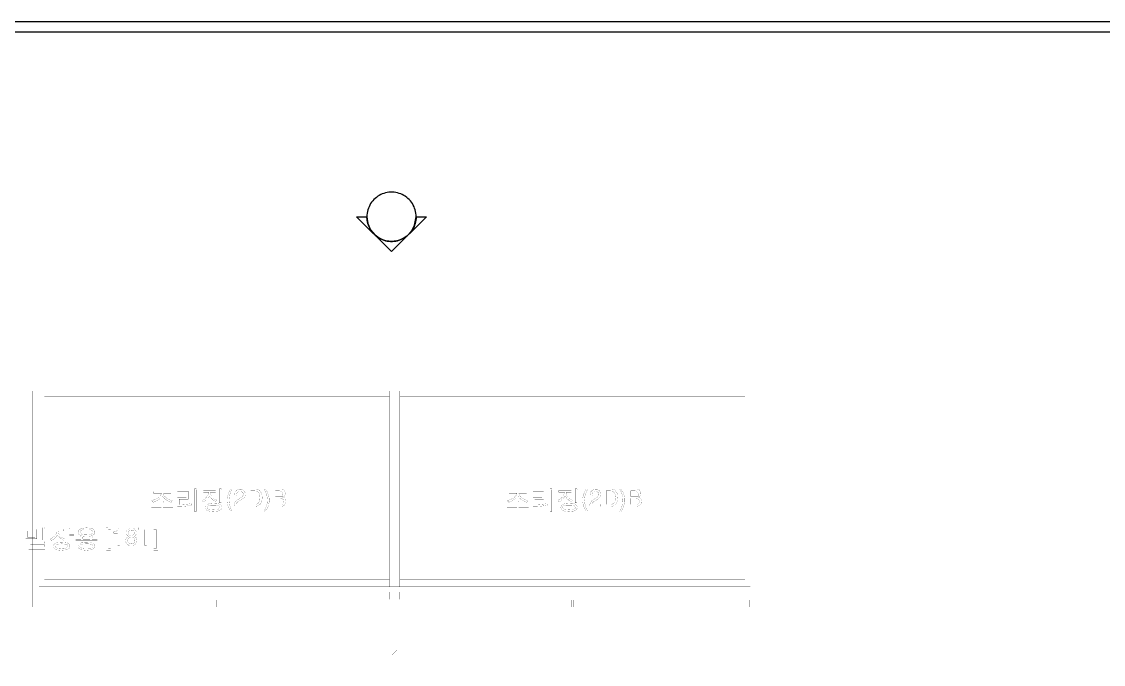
# Model space of a CAD drawing. Extents: x 0 to 840, y 0 to 273.
# Drawn here: x 60.8 to 182.4, y 140 to 212.3 of the extents above; entities that cross this region are included whole.
import ezdxf

# ---------------------------------------------------------------- set-up
doc = ezdxf.new("R2010")
doc.units = 0
for name, color, linetype in [('DS-定制柜体', 7, 'CONTINUOUS'), ('SH-尺寸标注', 7, 'CONTINUOUS'), ('SH-文字标注', 7, 'CONTINUOUS'), ('SH-符号标注', 7, 'CONTINUOUS'), ('图框', 7, 'CONTINUOUS')]:
    doc.layers.add(name, color=color, linetype=linetype)

msp = doc.modelspace()

# ---------------------------------------------------------------- linework, layer by layer
at = {"layer": 'DS-定制柜体', "color": 7, "const_width": 0.0144}
for points in [[(62.75, 170.75), (62.04, 170.75)], [(62.04, 170.75), (62.04, 146.46)], [(63.33, 170.75), (62.75, 170.75)], [(62.75, 146.46), (62.75, 170.75)], [(102.15, 170.75), (63.33, 170.75)], [(63.33, 148.74), (63.33, 170.75)], [(102.15, 170.71), (63.33, 170.71)], [(102.15, 170.75), (102.15, 148.74)], [(102.73, 170.75), (102.15, 170.75)], [(103.32, 170.75), (102.73, 170.75)], [(102.73, 148.74), (102.73, 170.75)], [(142.13, 170.75), (103.32, 170.75)], [(103.32, 148.74), (103.32, 170.75)], [(142.13, 170.71), (103.32, 170.71)], [(142.13, 170.75), (142.13, 148.74)], [(142.72, 170.75), (142.13, 170.75)], [(142.72, 148.74), (142.72, 170.75)], [(102.15, 170.12), (63.33, 170.12)], [(63.33, 170.12), (63.33, 169.96)], [(63.33, 169.96), (102.15, 169.96)], [(142.13, 170.12), (103.32, 170.12)], [(103.32, 169.96), (142.13, 169.96)], [(102.73, 148.74), (62.75, 148.74)], [(102.15, 149.52), (63.33, 149.52)], [(82.35, 149.52), (82.35, 149.52)], [(83.13, 149.52), (83.13, 149.52)], [(102.15, 148.74), (102.73, 148.74)], [(102.73, 147.33), (102.73, 148.74)], [(142.72, 148.74), (102.73, 148.74)], [(102.73, 148.74), (102.73, 148.15)], [(102.73, 148.74), (103.32, 148.74)], [(142.13, 149.52), (103.32, 149.52)], [(122.34, 149.52), (122.34, 149.52)], [(123.12, 149.52), (123.12, 149.52)], [(142.13, 148.74), (142.72, 148.74)], [(142.72, 147.33), (142.72, 148.74)], [(142.72, 148.15), (142.72, 148.74)], [(62.75, 148.15), (102.73, 148.15)], [(62.75, 147.33), (63.33, 147.33)], [(82.66, 147.25), (62.82, 147.25)], [(62.82, 147.25), (62.82, 146.46)], [(63.33, 148.15), (63.33, 147.33)], [(63.33, 147.33), (102.15, 147.33)], [(82.35, 147.33), (82.35, 147.33)], [(82.66, 146.46), (82.66, 147.25)], [(102.65, 147.25), (82.82, 147.25)], [(82.82, 147.25), (82.82, 146.46)], [(83.13, 147.33), (83.13, 147.33)], [(102.15, 148.15), (102.15, 147.33)], [(102.15, 147.33), (102.73, 147.33)], [(102.65, 146.46), (102.65, 147.25)], [(102.73, 148.15), (142.72, 148.15)], [(102.73, 147.33), (103.32, 147.33)], [(122.65, 147.25), (102.81, 147.25)], [(102.81, 147.25), (102.81, 146.46)], [(103.32, 147.33), (103.32, 148.15)], [(103.32, 147.33), (142.13, 147.33)], [(122.34, 147.33), (122.34, 147.33)], [(122.65, 146.46), (122.65, 147.25)], [(142.64, 147.25), (122.81, 147.25)], [(122.81, 147.25), (122.81, 146.46)], [(123.12, 147.33), (123.12, 147.33)], [(142.13, 148.15), (142.13, 147.33)], [(142.13, 147.33), (142.72, 147.33)], [(142.64, 146.46), (142.64, 147.25)], [(62.04, 146.46), (62.75, 146.46)], [(62.82, 146.46), (82.66, 146.46)], [(82.82, 146.46), (102.65, 146.46)], [(102.81, 146.46), (122.65, 146.46)], [(122.81, 146.46), (142.64, 146.46)]]:
    msp.add_lwpolyline(points, dxfattribs=at)
at = {"layer": 'SH-尺寸标注', "color": 7}
for points, const_width in [([(61.33, 178.1), (60.85, 178.1), (60.85, 178.29), (60.85, 178.29), (61.03, 178.32), (61.17, 178.36), (61.25, 178.4), (61.25, 178.4), (61.32, 178.47), (61.37, 178.57), (61.42, 178.72), (61.6, 178.72), (61.6, 176.55), (61.33, 176.55), (61.33, 178.1)], 0.00000000153), ([(63.44, 177.69), (63.44, 177.69), (63.65, 177.55), (63.77, 177.37), (63.82, 177.15), (63.82, 177.15), (63.79, 176.96), (63.72, 176.8), (63.61, 176.66), (63.61, 176.66), (63.46, 176.56), (63.29, 176.5), (63.08, 176.47), (63.08, 176.47), (62.88, 176.5), (62.71, 176.56), (62.56, 176.66), (62.56, 176.66), (62.44, 176.8), (62.38, 176.96), (62.35, 177.15), (62.35, 177.15), (62.39, 177.37), (62.52, 177.55), (62.73, 177.69), (62.73, 177.69), (62.63, 177.76), (62.55, 177.83), (62.49, 177.89), (62.49, 177.89), (62.46, 177.96), (62.44, 178.05), (62.43, 178.14), (62.43, 178.14), (62.45, 178.3), (62.51, 178.44), (62.61, 178.56), (62.61, 178.56), (62.75, 178.65), (62.9, 178.7), (63.08, 178.72), (63.08, 178.72), (63.26, 178.7), (63.42, 178.65), (63.56, 178.56), (63.56, 178.56), (63.66, 178.44), (63.72, 178.3), (63.74, 178.14), (63.74, 178.14), (63.73, 178.05), (63.71, 177.96), (63.67, 177.89), (63.67, 177.89), (63.62, 177.82), (63.54, 177.76), (63.44, 177.69)], 0.00000000153), ([(63.26, 178.48), (63.05, 178.47), (62.9, 178.44), (62.81, 178.39), (62.81, 178.39), (62.75, 178.32), (62.72, 178.24), (62.71, 178.14), (62.71, 178.14), (62.72, 178.04), (62.75, 177.96), (62.81, 177.89), (62.81, 177.89), (62.89, 177.84), (62.98, 177.81), (63.08, 177.8), (63.08, 177.8), (63.19, 177.81), (63.28, 177.84), (63.36, 177.89), (63.36, 177.89), (63.42, 177.96), (63.45, 178.04), (63.46, 178.14), (63.46, 178.14), (63.45, 178.24), (63.42, 178.32), (63.36, 178.39)], 0.00000000153), ([(79.97, 178.1), (79.49, 178.1), (79.49, 178.29), (79.49, 178.29), (79.67, 178.32), (79.81, 178.36), (79.89, 178.4), (79.89, 178.4), (79.95, 178.47), (80.01, 178.57), (80.06, 178.72), (80.24, 178.72), (80.24, 176.55), (79.97, 176.55), (79.97, 178.1)], 0.00000000153), ([(81.01, 177.6), (81.01, 177.6), (81.02, 177.77), (81.03, 177.93), (81.06, 178.08), (81.06, 178.08), (81.09, 178.21), (81.13, 178.32), (81.17, 178.41), (81.17, 178.41), (81.22, 178.48), (81.28, 178.55), (81.34, 178.6), (81.34, 178.6), (81.41, 178.64), (81.47, 178.68), (81.53, 178.7), (81.53, 178.7), (81.59, 178.71), (81.66, 178.72), (81.72, 178.72), (81.72, 178.72), (82.12, 178.6), (82.36, 178.21), (82.44, 177.58), (82.44, 177.58), (82.42, 177.25), (82.35, 176.98), (82.25, 176.76), (82.25, 176.76), (82.11, 176.6), (81.94, 176.51), (81.72, 176.48), (81.72, 176.48), (81.51, 176.51), (81.33, 176.6), (81.19, 176.76), (81.19, 176.76), (81.09, 176.98), (81.03, 177.26), (81.01, 177.6)], 0.00000000153), ([(82.16, 178.48), (81.68, 178.38), (81.38, 178.09), (81.29, 177.6), (81.29, 177.6), (81.34, 177.1), (81.48, 176.8), (81.72, 176.7), (81.72, 176.7), (81.86, 176.72), (81.97, 176.8), (82.05, 176.92), (82.05, 176.92), (82.11, 177.09), (82.15, 177.32), (82.16, 177.6), (82.16, 178.48)], 0.00000000153), ([(82.74, 177.97), (82.74, 177.97), (82.83, 178.39), (83.07, 178.64), (83.46, 178.72), (83.46, 178.72), (83.65, 178.7), (83.82, 178.64), (83.96, 178.54), (83.96, 178.54), (84.07, 178.41), (84.13, 178.26), (84.16, 178.08), (84.16, 178.08), (84.1, 177.83), (83.95, 177.61), (83.69, 177.43), (83.39, 177.26), (83.39, 177.26), (83.27, 177.19), (83.17, 177.12), (83.1, 177.05), (83.1, 177.05), (83.05, 176.98), (83.02, 176.9), (82.99, 176.81), (84.14, 176.81), (84.14, 176.55), (82.69, 176.55), (82.69, 176.55), (82.71, 176.77), (82.76, 176.95), (82.83, 177.1), (82.83, 177.1), (82.94, 177.23), (83.1, 177.36), (83.3, 177.49), (83.58, 177.65), (83.58, 177.65), (83.75, 177.77), (83.85, 177.91), (83.88, 178.08), (83.88, 178.08), (83.86, 178.19), (83.82, 178.28), (83.76, 178.37), (83.76, 178.37), (83.67, 178.43), (83.56, 178.47), (83.45, 178.49), (83.45, 178.49), (83.22, 178.43), (83.07, 178.25), (83.01, 177.97), (82.74, 177.97)], 0.00000000153), ([(85.09, 178.1), (84.61, 178.1), (84.61, 178.29), (84.61, 178.29), (84.79, 178.32), (84.93, 178.36), (85.01, 178.4), (85.01, 178.4), (85.08, 178.47), (85.13, 178.57), (85.18, 178.72), (85.36, 178.72), (85.36, 176.55), (85.09, 176.55), (85.09, 178.1)], 0.00000000153), ([(62.04, 172.71), (62.04, 176.58)], 0.00998), ([(63.29, 177.57), (63.05, 177.56), (62.87, 177.52), (62.76, 177.45), (62.76, 177.45), (62.69, 177.37), (62.64, 177.26), (62.63, 177.14), (62.63, 177.14), (62.64, 177.03), (62.69, 176.92), (62.75, 176.83), (62.75, 176.83), (62.85, 176.77), (62.95, 176.73), (63.08, 176.71), (63.08, 176.71), (63.21, 176.73), (63.32, 176.77), (63.41, 176.83), (63.41, 176.83), (63.48, 176.92), (63.52, 177.02), (63.54, 177.14), (63.54, 177.14), (63.52, 177.26), (63.48, 177.37), (63.41, 177.45)], 0.00000000153), ([(62.75, 172.71), (62.75, 176.58)], 0.00998), ([(62.75, 172.71), (62.75, 176.58)], 0.00998), ([(102.73, 172.71), (102.73, 176.58)], 0.00998), ([(63.49, 175.84), (61.29, 175.84)], 0.00998), ([(62.32, 176.12), (61.76, 175.56)], 0.00329), ([(103.48, 175.84), (62, 175.84)], 0.00998), ([(63.03, 176.12), (62.47, 175.56)], 0.00329), ([(62.47, 175.56), (63.03, 176.12)], 0.00329), ([(102.45, 175.56), (103.01, 176.12)], 0.00329), ([(102.73, 144.51), (102.73, 140.63)], 0.00998), ([(119.96, 143.63), (119.47, 143.63), (119.47, 143.82), (119.47, 143.82), (119.66, 143.85), (119.79, 143.89), (119.88, 143.93), (119.88, 143.93), (119.94, 144), (120, 144.11), (120.05, 144.26), (120.23, 144.26), (120.23, 142.08), (119.96, 142.08), (119.96, 143.63)], 0.00000000153), ([(121, 143.13), (121, 143.13), (121, 143.31), (121.02, 143.47), (121.05, 143.62), (121.05, 143.62), (121.08, 143.74), (121.12, 143.85), (121.16, 143.94), (121.16, 143.94), (121.21, 144.02), (121.27, 144.08), (121.33, 144.13), (121.33, 144.13), (121.4, 144.18), (121.46, 144.21), (121.52, 144.23), (121.52, 144.23), (121.58, 144.25), (121.65, 144.25), (121.71, 144.26), (121.71, 144.26), (122.11, 144.13), (122.34, 143.75), (122.42, 143.11), (122.42, 143.11), (122.4, 142.78), (122.34, 142.51), (122.24, 142.29), (122.24, 142.29), (122.1, 142.14), (121.92, 142.04), (121.71, 142.01), (121.71, 142.01), (121.5, 142.04), (121.32, 142.14), (121.18, 142.3), (121.18, 142.3), (121.08, 142.52), (121.02, 142.8), (121, 143.13)], 0.00000000153), ([(122.15, 144.02), (121.66, 143.92), (121.37, 143.62), (121.28, 143.13), (121.28, 143.13), (121.32, 142.63), (121.47, 142.33), (121.71, 142.23), (121.71, 142.23), (121.84, 142.26), (121.96, 142.33), (122.04, 142.45), (122.04, 142.45), (122.1, 142.63), (122.14, 142.86), (122.15, 143.14), (122.15, 144.02)], 0.00000000153), ([(122.73, 143.5), (122.73, 143.5), (122.82, 143.92), (123.06, 144.17), (123.45, 144.26), (123.45, 144.26), (123.64, 144.24), (123.81, 144.18), (123.95, 144.08), (123.95, 144.08), (124.06, 143.95), (124.12, 143.79), (124.14, 143.62), (124.14, 143.62), (124.09, 143.36), (123.94, 143.15), (123.68, 142.96), (123.38, 142.8), (123.38, 142.8), (123.25, 142.72), (123.16, 142.65), (123.09, 142.59), (123.09, 142.59), (123.04, 142.51), (123, 142.44), (122.98, 142.35), (124.13, 142.35), (124.13, 142.08), (122.68, 142.08), (122.68, 142.08), (122.7, 142.3), (122.75, 142.49), (122.82, 142.63), (122.82, 142.63), (122.93, 142.76), (123.09, 142.89), (123.29, 143.02), (123.57, 143.18), (123.57, 143.18), (123.74, 143.3), (123.83, 143.45), (123.87, 143.61), (123.87, 143.61), (123.85, 143.72), (123.81, 143.82), (123.74, 143.9), (123.74, 143.9), (123.65, 143.97), (123.55, 144.01), (123.44, 144.02), (123.44, 144.02), (123.21, 143.96), (123.06, 143.79), (123, 143.5), (122.73, 143.5)], 0.00000000153), ([(125.08, 143.63), (124.59, 143.63), (124.59, 143.82), (124.59, 143.82), (124.78, 143.85), (124.92, 143.89), (125, 143.93), (125, 143.93), (125.06, 144), (125.12, 144.11), (125.17, 144.26), (125.35, 144.26), (125.35, 142.08), (125.08, 142.08), (125.08, 143.63)], 0.00000000153), ([(142.72, 144.51), (142.72, 140.63)], 0.00998), ([(101.99, 141.37), (143.47, 141.37)], 0.00998), ([(103.01, 141.65), (102.45, 141.09)], 0.00329), ([(142.44, 141.09), (143, 141.65)], 0.00329)]:
    msp.add_lwpolyline(points, dxfattribs=dict(at, const_width=const_width))
at = {"layer": 'SH-文字标注', "color": 7, "const_width": 0.0144}
for points in [[(75.61, 159.44), (77.59, 159.44), (77.59, 159.26), (76.71, 159.26), (76.71, 159.26), (76.75, 159.08), (76.88, 158.89), (77.1, 158.71), (77.1, 158.71), (77.24, 158.62), (77.38, 158.55), (77.52, 158.49), (77.75, 158.42), (77.75, 158.42), (77.7, 158.36), (77.65, 158.3), (77.6, 158.25), (77.58, 158.24), (77.58, 158.24), (77.56, 158.24), (77.51, 158.26), (77.46, 158.29), (77.46, 158.29), (77.17, 158.43), (76.93, 158.59), (76.72, 158.78), (76.72, 158.78), (76.67, 158.84), (76.63, 158.89), (76.61, 158.92), (76.61, 158.92), (76.36, 158.67), (76.07, 158.46), (75.74, 158.3), (75.74, 158.3), (75.66, 158.27), (75.62, 158.25), (75.59, 158.24), (75.59, 158.24), (75.57, 158.26), (75.51, 158.32), (75.42, 158.41), (75.42, 158.41), (75.42, 158.41), (75.41, 158.42), (75.41, 158.42), (75.69, 158.52), (75.69, 158.52), (75.93, 158.62), (76.13, 158.73), (76.3, 158.87), (76.3, 158.87), (76.4, 159), (76.47, 159.13), (76.49, 159.26), (75.61, 159.26), (75.61, 159.44)], [(78.29, 159.48), (79.51, 159.48), (79.51, 158.59), (78.5, 158.59), (78.5, 157.98), (78.5, 157.98), (78.89, 157.98), (79.24, 158.01), (79.54, 158.04), (79.85, 158.09), (79.86, 158.09), (79.86, 158.09), (79.87, 158.09), (79.87, 158.09), (79.88, 158.09), (79.89, 157.93), (79.89, 157.93), (79.89, 157.92), (79.89, 157.91), (79.89, 157.91), (79.58, 157.85), (79.58, 157.85), (79.23, 157.8), (78.8, 157.77), (78.29, 157.76), (78.29, 158.78), (79.31, 158.78), (79.31, 159.29), (78.29, 159.29), (78.29, 159.48)], [(80.4, 159.75), (80.4, 159.75), (80.42, 159.75), (80.44, 159.74), (80.44, 159.72), (80.42, 159.64), (80.42, 159.63), (80.42, 157.2), (80.22, 157.2), (80.22, 159.75), (80.4, 159.75)], [(81.21, 159.56), (82.61, 159.56), (82.61, 159.37), (82.01, 159.37), (82.01, 159.37), (82.05, 159.11), (82.17, 158.88), (82.37, 158.68), (82.37, 158.68), (82.4, 158.66), (82.43, 158.64), (82.47, 158.61), (82.47, 158.61), (82.59, 158.55), (82.68, 158.5), (82.73, 158.48), (82.73, 158.48), (82.7, 158.44), (82.66, 158.4), (82.6, 158.34), (82.6, 158.34), (82.58, 158.33), (82.57, 158.33), (82.57, 158.33), (82.57, 158.33), (82.55, 158.33), (82.53, 158.34), (82.49, 158.37), (82.49, 158.37), (82.3, 158.5), (82.13, 158.66), (81.98, 158.84), (81.98, 158.84), (81.95, 158.88), (81.93, 158.92), (81.91, 158.94), (81.91, 158.94), (81.78, 158.75), (81.64, 158.59), (81.49, 158.46), (81.49, 158.46), (81.45, 158.43), (81.4, 158.39), (81.35, 158.36), (81.25, 158.3), (81.25, 158.3), (81.22, 158.31), (81.17, 158.35), (81.09, 158.42), (81.09, 158.42), (81.08, 158.43), (81.08, 158.43), (81.07, 158.44), (81.07, 158.44), (81.32, 158.59), (81.51, 158.74), (81.64, 158.89), (81.64, 158.89), (81.74, 159.04), (81.79, 159.2), (81.81, 159.37), (81.21, 159.37), (81.21, 159.56)], [(83.23, 159.75), (83.23, 159.75), (83.25, 159.75), (83.26, 159.74), (83.26, 159.72), (83.24, 159.63), (83.24, 159.63), (83.24, 159.01), (83.66, 159.01), (83.66, 158.82), (83.24, 158.82), (83.24, 158.17), (83.04, 158.17), (83.04, 159.75), (83.23, 159.75)], [(84.32, 159.74), (84.46, 159.74), (84.46, 159.74), (84.26, 159.33), (84.14, 158.91), (84.1, 158.47), (84.1, 158.47), (84.14, 158.04), (84.26, 157.62), (84.46, 157.21), (84.32, 157.21), (84.32, 157.21), (84.19, 157.39), (84.09, 157.6), (84, 157.82), (84, 157.82), (83.93, 158.04), (83.89, 158.26), (83.88, 158.47), (83.88, 158.47), (83.89, 158.69), (83.93, 158.91), (84, 159.13), (84, 159.13), (84.09, 159.35), (84.19, 159.55), (84.32, 159.74)], [(84.71, 159.02), (84.71, 159.02), (84.79, 159.39), (85, 159.61), (85.34, 159.68), (85.34, 159.68), (85.51, 159.67), (85.66, 159.61), (85.78, 159.53), (85.78, 159.53), (85.87, 159.41), (85.93, 159.28), (85.95, 159.12), (85.95, 159.12), (85.91, 158.9), (85.77, 158.71), (85.55, 158.55), (85.28, 158.4), (85.28, 158.4), (85.17, 158.34), (85.09, 158.28), (85.03, 158.22), (85.03, 158.22), (84.98, 158.16), (84.95, 158.09), (84.93, 158.01), (85.94, 158.01), (85.94, 157.78), (84.67, 157.78), (84.67, 157.78), (84.69, 157.97), (84.73, 158.13), (84.79, 158.26), (84.79, 158.26), (84.89, 158.38), (85.03, 158.49), (85.2, 158.6), (85.45, 158.74), (85.45, 158.74), (85.59, 158.85), (85.68, 158.98), (85.71, 159.12), (85.71, 159.12), (85.7, 159.22), (85.66, 159.3), (85.6, 159.37), (85.6, 159.37), (85.52, 159.43), (85.43, 159.46), (85.33, 159.48), (85.33, 159.48), (85.13, 159.43), (85, 159.27), (84.95, 159.02), (84.71, 159.02)], [(86.29, 157.78), (86.29, 159.74), (87.04, 159.74), (87.04, 159.74), (87.27, 159.71), (87.47, 159.62), (87.63, 159.48), (87.63, 159.48), (87.74, 159.28), (87.81, 159.04), (87.84, 158.76), (87.84, 158.76), (87.81, 158.48), (87.74, 158.24), (87.63, 158.04), (87.63, 158.04), (87.47, 157.9), (87.27, 157.81), (87.04, 157.78), (86.29, 157.78)], [(87, 158), (87, 158), (87.18, 158.02), (87.32, 158.08), (87.44, 158.19), (87.44, 158.19), (87.52, 158.34), (87.57, 158.53), (87.59, 158.76), (87.59, 158.76), (87.57, 158.99), (87.52, 159.17), (87.44, 159.32), (87.44, 159.32), (87.32, 159.43), (87.18, 159.5), (87, 159.52), (86.54, 159.52), (86.54, 158), (87, 158)], [(88.2, 157.21), (88.05, 157.21), (88.05, 157.21), (88.25, 157.61), (88.38, 158.03), (88.42, 158.47), (88.42, 158.47), (88.38, 158.91), (88.25, 159.33), (88.05, 159.74), (88.2, 159.74), (88.2, 159.74), (88.32, 159.55), (88.43, 159.35), (88.52, 159.13), (88.52, 159.13), (88.58, 158.91), (88.62, 158.69), (88.63, 158.47), (88.63, 158.47), (88.62, 158.26), (88.58, 158.04), (88.52, 157.81), (88.52, 157.81), (88.43, 157.6), (88.32, 157.39), (88.2, 157.21)], [(90.52, 158.34), (90.52, 158.34), (90.5, 158.18), (90.45, 158.05), (90.36, 157.93), (90.36, 157.93), (90.24, 157.85), (90.1, 157.8), (89.94, 157.78), (89.06, 157.78), (89.06, 159.74), (89.85, 159.74), (89.85, 159.74), (89.95, 159.73), (90.05, 159.72), (90.14, 159.69), (90.14, 159.69), (90.21, 159.65), (90.27, 159.61), (90.32, 159.56), (90.32, 159.56), (90.35, 159.51), (90.38, 159.46), (90.4, 159.4), (90.4, 159.4), (90.42, 159.35), (90.43, 159.3), (90.43, 159.24), (90.43, 159.24), (90.4, 159.06), (90.31, 158.92), (90.16, 158.81), (90.16, 158.81), (90.27, 158.76), (90.36, 158.7), (90.43, 158.63), (90.43, 158.63), (90.48, 158.55), (90.51, 158.45), (90.52, 158.34)], [(90.18, 158.89), (90.14, 159.24), (90.01, 159.45), (89.79, 159.52), (89.31, 159.52), (89.31, 158.89), (89.79, 158.89), (90.18, 158.89)], [(115.59, 159.44), (117.58, 159.44), (117.58, 159.26), (116.7, 159.26), (116.7, 159.26), (116.74, 159.08), (116.87, 158.89), (117.09, 158.71), (117.09, 158.71), (117.23, 158.62), (117.37, 158.55), (117.51, 158.49), (117.73, 158.42), (117.73, 158.42), (117.69, 158.36), (117.64, 158.3), (117.59, 158.25), (117.57, 158.24), (117.57, 158.24), (117.54, 158.24), (117.5, 158.26), (117.44, 158.29), (117.44, 158.29), (117.16, 158.43), (116.92, 158.59), (116.71, 158.78), (116.71, 158.78), (116.66, 158.84), (116.62, 158.89), (116.6, 158.92), (116.6, 158.92), (116.35, 158.67), (116.06, 158.46), (115.73, 158.3), (115.73, 158.3), (115.65, 158.27), (115.6, 158.25), (115.58, 158.24), (115.58, 158.24), (115.55, 158.26), (115.5, 158.32), (115.41, 158.41), (115.41, 158.41), (115.41, 158.41), (115.4, 158.42), (115.4, 158.42), (115.68, 158.52), (115.68, 158.52), (115.91, 158.62), (116.11, 158.73), (116.28, 158.87), (116.28, 158.87), (116.39, 159), (116.46, 159.13), (116.48, 159.26), (115.59, 159.26), (115.59, 159.44)], [(118.28, 159.48), (119.49, 159.48), (119.49, 158.59), (118.48, 158.59), (118.48, 157.98), (118.48, 157.98), (118.88, 157.98), (119.23, 158.01), (119.53, 158.04), (119.84, 158.09), (119.84, 158.09), (119.84, 158.09), (119.85, 158.09), (119.86, 158.09), (119.87, 158.09), (119.88, 157.93), (119.88, 157.93), (119.88, 157.92), (119.88, 157.91), (119.88, 157.91), (119.56, 157.85), (119.56, 157.85), (119.21, 157.8), (118.79, 157.77), (118.28, 157.76), (118.28, 158.78), (119.3, 158.78), (119.3, 159.29), (118.28, 159.29), (118.28, 159.48)], [(120.39, 159.75), (120.39, 159.75), (120.41, 159.75), (120.42, 159.74), (120.43, 159.72), (120.41, 159.64), (120.41, 159.63), (120.41, 157.2), (120.21, 157.2), (120.21, 159.75), (120.39, 159.75)], [(121.2, 159.56), (122.6, 159.56), (122.6, 159.37), (122, 159.37), (122, 159.37), (122.04, 159.11), (122.16, 158.88), (122.35, 158.68), (122.35, 158.68), (122.39, 158.66), (122.42, 158.64), (122.46, 158.61), (122.46, 158.61), (122.58, 158.55), (122.66, 158.5), (122.72, 158.48), (122.72, 158.48), (122.69, 158.44), (122.64, 158.4), (122.59, 158.34), (122.59, 158.34), (122.57, 158.33), (122.56, 158.33), (122.56, 158.33), (122.56, 158.33), (122.54, 158.33), (122.52, 158.34), (122.48, 158.37), (122.48, 158.37), (122.29, 158.5), (122.12, 158.66), (121.97, 158.84), (121.97, 158.84), (121.94, 158.88), (121.91, 158.92), (121.9, 158.94), (121.9, 158.94), (121.77, 158.75), (121.63, 158.59), (121.47, 158.46), (121.47, 158.46), (121.43, 158.43), (121.39, 158.39), (121.34, 158.36), (121.24, 158.3), (121.24, 158.3), (121.21, 158.31), (121.16, 158.35), (121.08, 158.42), (121.08, 158.42), (121.07, 158.43), (121.06, 158.43), (121.06, 158.44), (121.06, 158.44), (121.31, 158.59), (121.5, 158.74), (121.63, 158.89), (121.63, 158.89), (121.73, 159.04), (121.78, 159.2), (121.8, 159.37), (121.2, 159.37), (121.2, 159.56)], [(123.22, 159.75), (123.22, 159.75), (123.23, 159.75), (123.25, 159.74), (123.25, 159.72), (123.23, 159.63), (123.23, 159.63), (123.23, 159.01), (123.65, 159.01), (123.65, 158.82), (123.23, 158.82), (123.23, 158.17), (123.03, 158.17), (123.03, 159.75), (123.22, 159.75)], [(124.3, 159.74), (124.45, 159.74), (124.45, 159.74), (124.25, 159.33), (124.13, 158.91), (124.08, 158.47), (124.08, 158.47), (124.13, 158.04), (124.25, 157.62), (124.45, 157.21), (124.3, 157.21), (124.3, 157.21), (124.18, 157.39), (124.07, 157.6), (123.99, 157.82), (123.99, 157.82), (123.92, 158.04), (123.88, 158.26), (123.87, 158.47), (123.87, 158.47), (123.88, 158.69), (123.92, 158.91), (123.99, 159.13), (123.99, 159.13), (124.07, 159.35), (124.18, 159.55), (124.3, 159.74)], [(124.7, 159.02), (124.7, 159.02), (124.78, 159.39), (124.99, 159.61), (125.33, 159.68), (125.33, 159.68), (125.5, 159.67), (125.64, 159.61), (125.77, 159.53), (125.77, 159.53), (125.86, 159.41), (125.92, 159.28), (125.94, 159.12), (125.94, 159.12), (125.89, 158.9), (125.76, 158.71), (125.53, 158.55), (125.27, 158.4), (125.27, 158.4), (125.16, 158.34), (125.08, 158.28), (125.02, 158.22), (125.02, 158.22), (124.97, 158.16), (124.94, 158.09), (124.92, 158.01), (125.92, 158.01), (125.92, 157.78), (124.66, 157.78), (124.66, 157.78), (124.68, 157.97), (124.72, 158.13), (124.78, 158.26), (124.78, 158.26), (124.88, 158.38), (125.01, 158.49), (125.19, 158.6), (125.44, 158.74), (125.44, 158.74), (125.58, 158.85), (125.67, 158.98), (125.7, 159.12), (125.7, 159.12), (125.68, 159.22), (125.65, 159.3), (125.59, 159.37), (125.59, 159.37), (125.51, 159.43), (125.42, 159.46), (125.32, 159.48), (125.32, 159.48), (125.12, 159.43), (124.99, 159.27), (124.94, 159.02), (124.7, 159.02)], [(126.27, 157.78), (126.27, 159.74), (127.03, 159.74), (127.03, 159.74), (127.26, 159.71), (127.45, 159.62), (127.61, 159.48), (127.61, 159.48), (127.73, 159.28), (127.8, 159.04), (127.83, 158.76), (127.83, 158.76), (127.8, 158.48), (127.73, 158.24), (127.61, 158.04), (127.61, 158.04), (127.45, 157.9), (127.26, 157.81), (127.03, 157.78), (126.27, 157.78)], [(126.99, 158), (126.99, 158), (127.16, 158.02), (127.31, 158.08), (127.43, 158.19), (127.43, 158.19), (127.51, 158.34), (127.56, 158.53), (127.58, 158.76), (127.58, 158.76), (127.56, 158.99), (127.51, 159.17), (127.43, 159.32), (127.43, 159.32), (127.31, 159.43), (127.16, 159.5), (126.99, 159.52), (126.52, 159.52), (126.52, 158), (126.99, 158)], [(128.18, 157.21), (128.04, 157.21), (128.04, 157.21), (128.24, 157.61), (128.36, 158.03), (128.4, 158.47), (128.4, 158.47), (128.36, 158.91), (128.24, 159.33), (128.04, 159.74), (128.18, 159.74), (128.18, 159.74), (128.31, 159.55), (128.42, 159.35), (128.5, 159.13), (128.5, 159.13), (128.57, 158.91), (128.61, 158.69), (128.62, 158.47), (128.62, 158.47), (128.61, 158.26), (128.57, 158.04), (128.5, 157.81), (128.5, 157.81), (128.42, 157.6), (128.31, 157.39), (128.18, 157.21)], [(130.5, 158.34), (130.5, 158.34), (130.49, 158.18), (130.43, 158.05), (130.35, 157.93), (130.35, 157.93), (130.23, 157.85), (130.09, 157.8), (129.93, 157.78), (129.04, 157.78), (129.04, 159.74), (129.84, 159.74), (129.84, 159.74), (129.94, 159.73), (130.04, 159.72), (130.12, 159.69), (130.12, 159.69), (130.2, 159.65), (130.26, 159.61), (130.3, 159.56), (130.3, 159.56), (130.34, 159.51), (130.37, 159.46), (130.39, 159.4), (130.39, 159.4), (130.41, 159.35), (130.42, 159.3), (130.42, 159.24), (130.42, 159.24), (130.39, 159.06), (130.3, 158.92), (130.15, 158.81), (130.15, 158.81), (130.26, 158.76), (130.35, 158.7), (130.42, 158.63), (130.42, 158.63), (130.47, 158.55), (130.5, 158.45), (130.5, 158.34)], [(130.17, 158.89), (130.13, 159.24), (129.99, 159.45), (129.78, 159.52), (129.29, 159.52), (129.29, 158.89), (129.78, 158.89), (130.17, 158.89)], [(76.67, 158.34), (76.67, 158.34), (76.69, 158.34), (76.7, 158.33), (76.71, 158.31), (76.69, 158.22), (76.69, 158.22), (76.69, 157.69), (77.8, 157.69), (77.8, 157.51), (75.37, 157.51), (75.37, 157.69), (76.49, 157.69), (76.49, 158.34), (76.67, 158.34)], [(89.92, 158), (90, 158.01), (90.07, 158.02), (90.13, 158.06), (90.13, 158.06), (90.18, 158.1), (90.22, 158.14), (90.24, 158.18), (90.24, 158.18), (90.26, 158.23), (90.26, 158.28), (90.27, 158.33), (90.27, 158.33), (90.26, 158.43), (90.23, 158.51), (90.18, 158.58), (90.18, 158.58), (90.11, 158.63), (90.02, 158.66), (89.92, 158.67), (89.31, 158.67), (89.31, 158), (89.92, 158)], [(116.66, 158.34), (116.66, 158.34), (116.68, 158.34), (116.69, 158.33), (116.7, 158.31), (116.67, 158.22), (116.67, 158.22), (116.67, 157.69), (117.79, 157.69), (117.79, 157.51), (115.36, 157.51), (115.36, 157.69), (116.48, 157.69), (116.48, 158.34), (116.66, 158.34)], [(129.9, 158), (129.99, 158.01), (130.06, 158.02), (130.12, 158.06), (130.12, 158.06), (130.17, 158.1), (130.2, 158.14), (130.23, 158.18), (130.23, 158.18), (130.24, 158.23), (130.25, 158.28), (130.26, 158.33), (130.26, 158.33), (130.24, 158.43), (130.21, 158.51), (130.16, 158.58), (130.16, 158.58), (130.09, 158.63), (130.01, 158.66), (129.9, 158.67), (129.29, 158.67), (129.29, 158), (129.9, 158)], [(82.44, 158.11), (82.44, 158.11), (82.72, 158.1), (82.94, 158.06), (83.1, 158), (83.1, 158), (83.16, 157.96), (83.21, 157.91), (83.24, 157.85), (83.24, 157.85), (83.27, 157.79), (83.29, 157.72), (83.29, 157.64), (83.29, 157.64), (83.19, 157.4), (82.87, 157.25), (82.33, 157.2), (82.33, 157.2), (82.32, 157.2), (82.3, 157.2), (82.28, 157.2), (82.28, 157.2), (81.86, 157.24), (81.58, 157.36), (81.45, 157.56), (81.45, 157.56), (81.44, 157.6), (81.44, 157.63), (81.44, 157.67), (81.44, 157.67), (81.49, 157.85), (81.63, 157.99), (81.88, 158.07), (81.88, 158.07), (81.99, 158.09), (82.1, 158.1), (82.22, 158.11), (82.44, 158.11)], [(82.32, 157.92), (82.32, 157.92), (82.32, 157.92), (82.14, 157.92), (82.01, 157.91), (81.91, 157.89), (81.91, 157.89), (81.76, 157.84), (81.67, 157.76), (81.64, 157.65), (81.64, 157.65), (81.72, 157.51), (81.94, 157.42), (82.31, 157.39), (82.31, 157.39), (82.56, 157.4), (82.76, 157.42), (82.9, 157.46), (82.9, 157.46), (83, 157.52), (83.07, 157.59), (83.09, 157.68), (83.09, 157.68), (83.01, 157.81), (82.79, 157.9), (82.45, 157.92), (82.32, 157.92)], [(122.43, 158.11), (122.43, 158.11), (122.71, 158.1), (122.93, 158.06), (123.08, 158), (123.08, 158), (123.15, 157.96), (123.19, 157.91), (123.23, 157.85), (123.23, 157.85), (123.26, 157.79), (123.27, 157.72), (123.28, 157.64), (123.28, 157.64), (123.17, 157.4), (122.85, 157.25), (122.32, 157.2), (122.32, 157.2), (122.3, 157.2), (122.29, 157.2), (122.27, 157.2), (122.27, 157.2), (121.85, 157.24), (121.57, 157.36), (121.44, 157.56), (121.44, 157.56), (121.43, 157.6), (121.43, 157.63), (121.42, 157.67), (121.42, 157.67), (121.47, 157.85), (121.62, 157.99), (121.87, 158.07), (121.87, 158.07), (121.98, 158.09), (122.09, 158.1), (122.21, 158.11), (122.43, 158.11)], [(122.31, 157.92), (122.31, 157.92), (122.31, 157.92), (122.13, 157.92), (121.99, 157.91), (121.9, 157.89), (121.9, 157.89), (121.75, 157.84), (121.66, 157.76), (121.63, 157.65), (121.63, 157.65), (121.71, 157.51), (121.93, 157.42), (122.3, 157.39), (122.3, 157.39), (122.55, 157.4), (122.75, 157.42), (122.89, 157.46), (122.89, 157.46), (122.99, 157.52), (123.05, 157.59), (123.07, 157.68), (123.07, 157.68), (122.99, 157.81), (122.78, 157.9), (122.44, 157.92), (122.31, 157.92)], [(61.24, 155.2), (62.5, 155.2), (62.5, 154.13), (61.24, 154.13), (61.24, 155.2)], [(61.44, 155.01), (61.44, 154.32), (62.3, 154.32), (62.3, 155.01), (61.44, 155.01)], [(63.33, 155.39), (63.33, 155.39), (63.35, 155.38), (63.36, 155.38), (63.36, 155.36), (63.34, 155.27), (63.34, 155.27), (63.34, 153.99), (63.14, 153.99), (63.14, 155.39), (63.33, 155.39)], [(64.13, 155.2), (65.53, 155.2), (65.53, 155.01), (64.93, 155.01), (64.93, 155.01), (64.97, 154.74), (65.09, 154.51), (65.29, 154.32), (65.29, 154.32), (65.32, 154.3), (65.35, 154.27), (65.39, 154.25), (65.39, 154.25), (65.51, 154.18), (65.6, 154.14), (65.65, 154.11), (65.65, 154.11), (65.62, 154.08), (65.58, 154.04), (65.52, 153.98), (65.52, 153.98), (65.5, 153.97), (65.5, 153.97), (65.49, 153.96), (65.49, 153.96), (65.47, 153.97), (65.45, 153.98), (65.41, 154.01), (65.41, 154.01), (65.22, 154.14), (65.05, 154.3), (64.9, 154.48), (64.9, 154.48), (64.87, 154.52), (64.85, 154.55), (64.83, 154.58), (64.83, 154.58), (64.7, 154.39), (64.56, 154.23), (64.41, 154.09), (64.41, 154.09), (64.37, 154.06), (64.32, 154.03), (64.27, 154), (64.17, 153.94), (64.17, 153.94), (64.14, 153.95), (64.09, 153.99), (64.01, 154.06), (64.01, 154.06), (64, 154.06), (64, 154.07), (63.99, 154.08), (63.99, 154.08), (64.24, 154.23), (64.43, 154.38), (64.56, 154.53), (64.56, 154.53), (64.66, 154.68), (64.71, 154.84), (64.73, 155.01), (64.13, 155.01), (64.13, 155.2)], [(66.15, 155.39), (66.15, 155.39), (66.17, 155.38), (66.18, 155.37), (66.18, 155.36), (66.16, 155.27), (66.16, 155.27), (66.16, 154.65), (66.58, 154.65), (66.58, 154.46), (66.16, 154.46), (66.16, 153.81), (65.96, 153.81), (65.96, 155.39), (66.15, 155.39)], [(68.16, 155.36), (68.16, 155.36), (68.4, 155.34), (68.6, 155.3), (68.78, 155.24), (68.78, 155.24), (68.87, 155.18), (68.94, 155.12), (68.99, 155.06), (68.99, 155.06), (69.01, 155), (69.02, 154.94), (69.02, 154.86), (69.02, 154.86), (68.94, 154.63), (68.7, 154.48), (68.3, 154.41), (68.3, 154.41), (68.22, 154.4), (68.15, 154.4), (68.06, 154.4), (68.06, 154.4), (67.55, 154.45), (67.24, 154.62), (67.13, 154.89), (67.13, 154.89), (67.15, 154.99), (67.19, 155.07), (67.26, 155.15), (67.26, 155.15), (67.43, 155.26), (67.69, 155.33), (68.02, 155.36), (68.02, 155.36), (68.06, 155.36), (68.11, 155.36), (68.16, 155.36)], [(67.98, 155.17), (67.74, 155.15), (67.56, 155.11), (67.42, 155.04), (67.38, 155), (67.38, 155), (67.36, 154.96), (67.34, 154.93), (67.34, 154.89), (67.34, 154.89), (67.39, 154.75), (67.53, 154.65), (67.78, 154.59), (67.78, 154.59), (67.86, 154.58), (67.93, 154.58), (68.01, 154.58), (68.01, 154.58), (68.39, 154.6), (68.65, 154.67), (68.79, 154.78), (68.79, 154.78), (68.81, 154.81), (68.81, 154.84), (68.82, 154.87), (68.82, 154.87), (68.76, 155.02), (68.59, 155.12), (68.31, 155.17), (68.19, 155.17), (67.98, 155.17)], [(70.81, 155.38), (70.81, 155.18), (70.54, 155.18), (70.54, 153.04), (70.81, 153.04), (70.81, 152.85), (70.32, 152.85), (70.32, 155.37), (70.81, 155.38)], [(71.59, 154.77), (71.16, 154.77), (71.16, 154.94), (71.16, 154.94), (71.33, 154.97), (71.44, 155), (71.52, 155.04), (71.52, 155.04), (71.57, 155.1), (71.62, 155.19), (71.67, 155.32), (71.82, 155.32), (71.82, 153.42), (71.59, 153.42), (71.59, 154.77)], [(73.43, 154.42), (73.43, 154.42), (73.62, 154.3), (73.73, 154.14), (73.76, 153.94), (73.76, 153.94), (73.74, 153.78), (73.68, 153.64), (73.58, 153.52), (73.58, 153.52), (73.45, 153.43), (73.3, 153.37), (73.12, 153.35), (73.12, 153.35), (72.95, 153.37), (72.79, 153.43), (72.66, 153.52), (72.66, 153.52), (72.56, 153.64), (72.5, 153.78), (72.48, 153.95), (72.48, 153.95), (72.52, 154.14), (72.63, 154.3), (72.81, 154.42), (72.81, 154.42), (72.72, 154.48), (72.65, 154.54), (72.61, 154.6), (72.61, 154.6), (72.58, 154.66), (72.56, 154.73), (72.55, 154.81), (72.55, 154.81), (72.57, 154.95), (72.62, 155.08), (72.71, 155.18), (72.71, 155.18), (72.83, 155.26), (72.96, 155.31), (73.12, 155.32), (73.12, 155.32), (73.28, 155.31), (73.42, 155.26), (73.53, 155.18), (73.53, 155.18), (73.62, 155.08), (73.68, 154.95), (73.69, 154.81), (73.69, 154.81), (73.69, 154.73), (73.67, 154.66), (73.64, 154.59), (73.64, 154.59), (73.59, 154.54), (73.52, 154.48), (73.43, 154.42)], [(73.27, 155.11), (73.1, 155.1), (72.97, 155.08), (72.88, 155.03), (72.88, 155.03), (72.83, 154.97), (72.8, 154.9), (72.79, 154.81), (72.79, 154.81), (72.8, 154.73), (72.83, 154.66), (72.88, 154.59), (72.88, 154.59), (72.95, 154.55), (73.03, 154.52), (73.12, 154.51), (73.12, 154.51), (73.21, 154.52), (73.29, 154.55), (73.36, 154.59), (73.36, 154.59), (73.41, 154.65), (73.44, 154.72), (73.45, 154.81), (73.45, 154.81), (73.44, 154.9), (73.41, 154.97), (73.36, 155.03), (73.27, 155.11)], [(74.85, 155.15), (74.85, 153.42), (74.6, 153.42), (74.6, 155.15), (73.96, 155.15), (73.96, 155.38), (75.49, 155.38), (75.49, 155.15), (74.85, 155.15)], [(75.63, 152.85), (75.63, 153.04), (75.91, 153.04), (75.91, 155.18), (75.63, 155.18), (75.63, 155.38), (76.13, 155.38), (76.13, 152.85), (75.63, 152.85)], [(63.36, 153.81), (63.36, 153.62), (61.77, 153.62), (61.77, 153.45), (63.36, 153.45), (63.36, 153.26), (61.77, 153.26), (61.77, 153.09), (63.42, 153.09), (63.42, 152.9), (61.57, 152.9), (61.57, 153.81), (63.36, 153.81)], [(65.36, 153.75), (65.36, 153.75), (65.64, 153.73), (65.86, 153.7), (66.02, 153.63), (66.02, 153.63), (66.08, 153.59), (66.13, 153.54), (66.16, 153.49), (66.16, 153.49), (66.19, 153.42), (66.21, 153.35), (66.21, 153.28), (66.21, 153.28), (66.11, 153.03), (65.79, 152.89), (65.25, 152.84), (65.25, 152.84), (65.24, 152.84), (65.22, 152.84), (65.2, 152.84), (65.2, 152.84), (64.78, 152.88), (64.5, 153), (64.37, 153.2), (64.37, 153.2), (64.36, 153.24), (64.36, 153.27), (64.36, 153.31), (64.36, 153.31), (64.41, 153.49), (64.55, 153.62), (64.8, 153.71), (64.8, 153.71), (64.91, 153.73), (65.03, 153.74), (65.14, 153.75), (65.36, 153.75)], [(65.24, 153.56), (65.24, 153.56), (65.24, 153.56), (65.06, 153.55), (64.93, 153.54), (64.83, 153.53), (64.83, 153.53), (64.68, 153.48), (64.59, 153.4), (64.56, 153.29), (64.56, 153.29), (64.64, 153.15), (64.86, 153.06), (65.23, 153.03), (65.23, 153.03), (65.48, 153.04), (65.68, 153.06), (65.82, 153.1), (65.82, 153.1), (65.92, 153.15), (65.99, 153.23), (66.01, 153.32), (66.01, 153.32), (65.93, 153.45), (65.71, 153.53), (65.37, 153.56), (65.24, 153.56)], [(67.45, 154.34), (67.45, 154.36), (67.45, 154.36), (67.53, 154.37), (67.59, 154.38), (67.65, 154.38), (67.65, 154.38), (67.66, 154.38), (67.68, 154.37), (67.68, 154.36), (67.68, 154.36), (67.67, 154.33), (67.67, 154.3), (67.67, 154.29), (67.67, 154.29), (67.67, 154.26), (67.67, 154.2), (67.68, 154.09), (68.47, 154.09), (68.49, 154.38), (68.71, 154.36), (68.71, 154.36), (68.72, 154.36), (68.72, 154.35), (68.73, 154.34), (68.7, 154.26), (68.69, 154.09), (69.29, 154.09), (69.29, 153.91), (66.86, 153.91), (66.86, 154.09), (67.47, 154.09), (67.45, 154.34)], [(68.17, 153.75), (68.17, 153.75), (68.48, 153.73), (68.72, 153.67), (68.9, 153.58), (68.9, 153.58), (68.97, 153.5), (69.01, 153.41), (69.03, 153.31), (69.03, 153.31), (68.92, 153.05), (68.59, 152.89), (68.04, 152.84), (68.04, 152.84), (67.59, 152.88), (67.29, 153), (67.14, 153.19), (67.14, 153.19), (67.13, 153.23), (67.13, 153.26), (67.12, 153.3), (67.12, 153.3), (67.18, 153.48), (67.33, 153.62), (67.59, 153.71), (67.59, 153.71), (67.71, 153.73), (67.84, 153.75), (67.98, 153.75), (68.17, 153.75)], [(67.96, 153.56), (67.71, 153.55), (67.52, 153.5), (67.39, 153.42), (67.39, 153.42), (67.36, 153.38), (67.34, 153.34), (67.33, 153.29), (67.33, 153.29), (67.39, 153.17), (67.55, 153.08), (67.81, 153.03), (67.81, 153.03), (67.88, 153.02), (67.94, 153.02), (68, 153.02), (68, 153.02), (68.38, 153.04), (68.64, 153.1), (68.79, 153.2), (68.79, 153.2), (68.81, 153.23), (68.82, 153.26), (68.82, 153.29), (68.82, 153.29), (68.77, 153.42), (68.6, 153.51), (68.34, 153.56), (68.34, 153.56), (68.29, 153.56), (68.24, 153.56), (68.2, 153.56), (67.96, 153.56)], [(73.3, 154.31), (73.09, 154.3), (72.94, 154.27), (72.83, 154.21), (72.83, 154.21), (72.77, 154.13), (72.74, 154.04), (72.72, 153.94), (72.72, 153.94), (72.74, 153.84), (72.77, 153.75), (72.83, 153.67), (72.83, 153.67), (72.91, 153.61), (73.01, 153.58), (73.12, 153.56), (73.12, 153.56), (73.23, 153.58), (73.33, 153.61), (73.41, 153.67), (73.41, 153.67), (73.47, 153.74), (73.51, 153.84), (73.52, 153.94), (73.52, 153.94), (73.51, 154.04), (73.47, 154.13), (73.41, 154.21), (73.3, 154.31)]]:
    msp.add_lwpolyline(points, dxfattribs=at)
at = {"layer": 'SH-符号标注', "color": 7}
for points in [[(105.15, 190.33), (105.14, 190.52), (105.12, 190.72), (105.09, 190.91), (105.04, 191.09), (104.98, 191.28), (104.91, 191.46), (104.83, 191.63), (104.73, 191.8), (104.62, 191.96), (104.5, 192.11), (104.37, 192.25), (104.23, 192.39), (104.09, 192.51), (103.93, 192.63), (103.77, 192.73), (103.59, 192.82), (103.42, 192.9), (103.24, 192.96), (103.05, 193.02), (102.86, 193.06), (102.67, 193.08), (102.48, 193.1), (102.28, 193.1), (102.09, 193.08), (101.9, 193.06), (101.71, 193.02), (101.52, 192.96), (101.34, 192.9), (101.17, 192.82), (101, 192.73), (100.83, 192.63), (100.68, 192.51), (100.53, 192.39), (100.39, 192.25), (100.26, 192.11), (100.14, 191.96), (100.03, 191.8), (99.94, 191.63), (99.85, 191.46), (99.78, 191.28), (99.72, 191.09), (99.67, 190.91), (99.64, 190.72), (99.62, 190.52), (99.61, 190.33), (99.62, 190.14), (99.64, 189.94), (99.67, 189.75), (99.72, 189.57), (99.78, 189.38), (99.85, 189.2), (99.94, 189.03), (100.03, 188.86), (100.14, 188.7), (100.26, 188.55), (100.39, 188.41), (100.53, 188.27), (100.68, 188.15), (100.83, 188.03), (101, 187.93), (101.17, 187.84), (101.34, 187.76), (101.52, 187.7), (101.71, 187.64), (101.9, 187.6), (102.09, 187.58), (102.28, 187.56), (102.48, 187.56), (102.67, 187.58), (102.86, 187.6), (103.05, 187.64), (103.24, 187.7), (103.42, 187.76), (103.59, 187.84), (103.77, 187.93), (103.93, 188.03), (104.09, 188.15), (104.23, 188.27), (104.37, 188.41), (104.5, 188.55), (104.62, 188.7), (104.73, 188.86), (104.83, 189.03), (104.91, 189.2), (104.98, 189.38), (105.04, 189.57), (105.09, 189.75), (105.12, 189.94), (105.15, 190.33)], [(106.3, 190.33), (102.38, 186.41), (102.38, 186.41), (98.46, 190.33), (98.46, 190.33), (99.61, 190.33), (99.61, 190.33), (99.72, 189.57), (100.03, 188.86), (100.53, 188.27), (101.17, 187.84), (101.9, 187.6), (102.67, 187.58), (103.42, 187.76), (104.09, 188.15), (104.62, 188.7), (104.98, 189.38), (105.15, 190.33), (105.15, 190.33), (106.3, 190.33)], [(102.38, 186.41), (98.46, 190.33)], [(98.46, 190.33), (99.61, 190.33)], [(105.15, 190.33), (105.14, 190.14), (105.12, 189.94), (105.09, 189.75), (105.04, 189.57), (104.98, 189.38), (104.91, 189.2), (104.83, 189.03), (104.73, 188.86), (104.62, 188.7), (104.5, 188.55), (104.37, 188.41), (104.23, 188.27), (104.09, 188.15), (103.93, 188.03), (103.77, 187.93), (103.59, 187.84), (103.42, 187.76), (103.24, 187.7), (103.05, 187.64), (102.86, 187.6), (102.67, 187.58), (102.48, 187.56), (102.28, 187.56), (102.09, 187.58), (101.9, 187.6), (101.71, 187.64), (101.52, 187.7), (101.34, 187.76), (101.17, 187.84), (101, 187.93), (100.83, 188.03), (100.68, 188.15), (100.53, 188.27), (100.39, 188.41), (100.26, 188.55), (100.14, 188.7), (100.03, 188.86), (99.94, 189.03), (99.85, 189.2), (99.78, 189.38), (99.72, 189.57), (99.67, 189.75), (99.64, 189.94), (99.61, 190.33)], [(106.3, 190.33), (102.38, 186.41)], [(105.15, 190.33), (106.3, 190.33)]]:
    msp.add_lwpolyline(points, dxfattribs=at)
at = {"layer": 'SH-符号标注', "color": 7, "const_width": 0.00000000153}
msp.add_lwpolyline([(101.52, 190.31), (101.52, 190.31), (101.52, 190.39), (101.53, 190.48), (101.54, 190.56), (101.54, 190.56), (101.56, 190.65), (101.59, 190.74), (101.63, 190.83), (101.63, 190.83), (101.67, 190.91), (101.72, 190.99), (101.78, 191.07), (101.78, 191.07), (101.85, 191.13), (101.93, 191.19), (102.03, 191.23), (102.03, 191.23), (102.13, 191.27), (102.25, 191.29), (102.38, 191.3), (102.38, 191.3), (102.73, 191.23), (102.97, 191.03), (103.1, 190.69), (102.86, 190.69), (102.86, 190.69), (102.82, 190.81), (102.77, 190.91), (102.7, 190.99), (102.7, 190.99), (102.6, 191.04), (102.49, 191.08), (102.35, 191.09), (102.35, 191.09), (102.18, 191.07), (102.04, 191), (101.92, 190.88), (101.92, 190.88), (101.83, 190.72), (101.78, 190.53), (101.76, 190.31), (101.76, 190.31), (101.78, 190.09), (101.83, 189.9), (101.92, 189.75), (101.92, 189.75), (102.05, 189.63), (102.2, 189.57), (102.37, 189.54), (102.37, 189.54), (102.51, 189.56), (102.63, 189.6), (102.73, 189.67), (102.73, 189.67), (102.8, 189.78), (102.86, 189.91), (102.89, 190.08), (103.14, 190.08), (103.14, 190.08), (103.02, 189.66), (102.76, 189.41), (102.37, 189.33), (102.37, 189.33), (102.24, 189.34), (102.13, 189.36), (102.02, 189.4), (102.02, 189.4), (101.93, 189.44), (101.84, 189.5), (101.78, 189.56), (101.78, 189.56), (101.72, 189.63), (101.67, 189.71), (101.62, 189.8), (101.62, 189.8), (101.59, 189.89), (101.56, 189.97), (101.54, 190.06), (101.54, 190.06), (101.53, 190.14), (101.52, 190.22), (101.52, 190.31)], dxfattribs=at)
at = {"layer": '图框', "color": 7}
for points in [[(314.72, 212.26), (314.72, 4.57), (2.18, 4.57), (2.18, 212.26), (314.72, 212.26)], [(3.31, 5.69), (3.31, 211.13), (283.12, 211.13), (283.12, 5.69), (3.31, 5.69)]]:
    msp.add_lwpolyline(points, dxfattribs=at)

doc.saveas('drawing.dxf')
